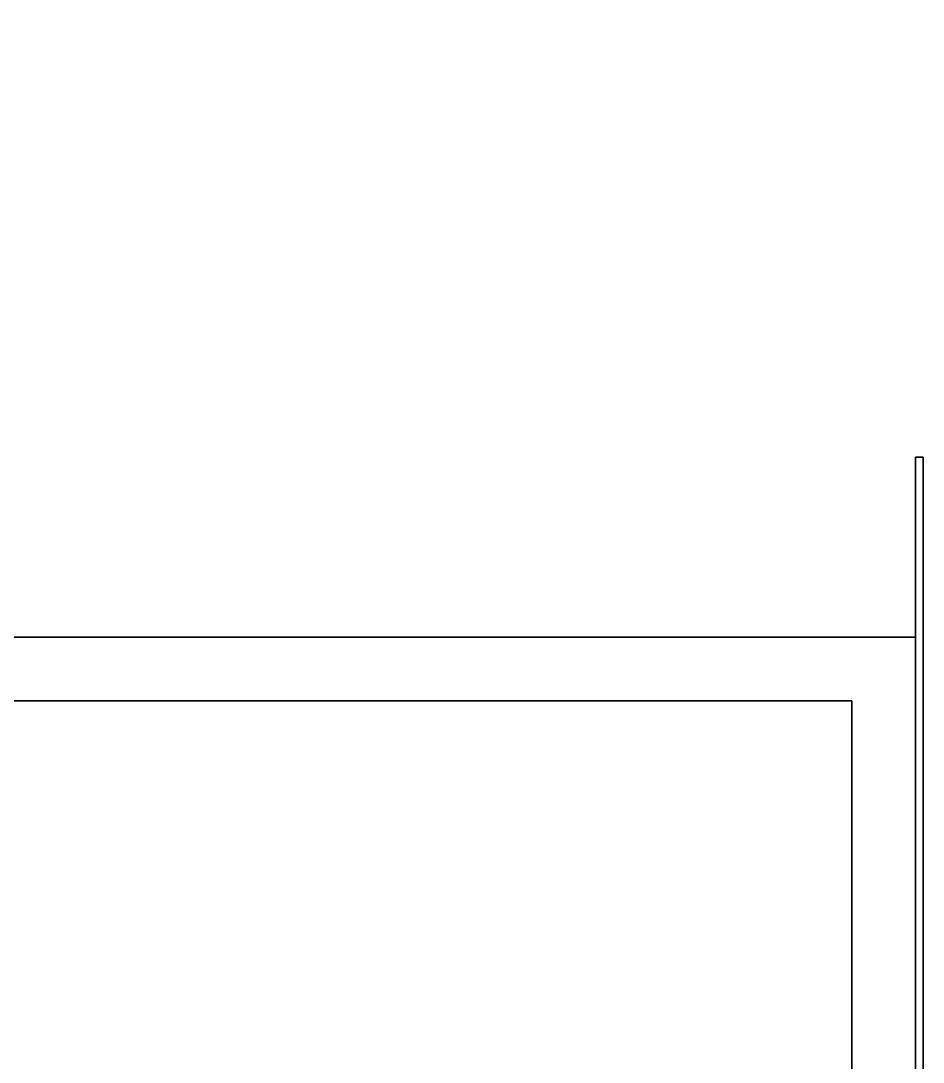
# Model space of a CAD drawing. Extents: x 0 to 4257, y -4384 to 0.
# Drawn here: x 2128 to 4257, y -2456 to 0 of the extents above; entities that cross this region are included whole.
import ezdxf

# ---------------------------------------------------------------- set-up
doc = ezdxf.new("R2010")
doc.units = 0
for name, color, linetype in [('LAYER0', 7, 'CONTINUOUS'), ('LAYER1', 7, 'CONTINUOUS'), ('LAYER386', 7, 'CONTINUOUS'), ('LAYER387', 7, 'CONTINUOUS')]:
    doc.layers.add(name, color=color, linetype=linetype)

msp = doc.modelspace()

# ---------------------------------------------------------------- linework, layer by layer
at = {"layer": 'LAYER0'}
for points, invisible_edges in [([(0, -4366, 359), (609, -946, 359), (4239, -4366, 359), (0, -4366, 359)], 3), ([(4239, -4366, 364), (0, -946, 364), (0, -4366, 364), (4239, -4366, 364)], 1), ([(0, -946, 364), (4239, -4366, 364), (609, -946, 364), (0, -946, 364)], 3), ([(4239, -4366, 359), (609, -946, 359), (1784, -1454, 359), (4239, -4366, 359)], 7), ([(609, -946, 364), (4239, -4366, 364), (1784, -1454, 364), (609, -946, 364)], 7), ([(4239, -4366, 359), (1784, -1454, 359), (4239, -1454, 359), (4239, -4366, 359)], 1), ([(1784, -1454, 364), (4239, -1454, 359), (1784, -1454, 359), (1784, -1454, 364)], 1), ([(4239, -1454, 359), (1784, -1454, 364), (4239, -1454, 364), (4239, -1454, 359)], 1), ([(1784, -1454, 364), (4239, -4366, 364), (4239, -1454, 364), (1784, -1454, 364)], 1), ([(4239, -1454, 359), (4239, -4366, 364), (4239, -4366, 359), (4239, -1454, 359)], 1), ([(4239, -4366, 364), (4239, -1454, 359), (4239, -1454, 364), (4239, -4366, 364)], 1)]:
    msp.add_3dface(points, dxfattribs=dict(at, invisible_edges=invisible_edges))
at = {"layer": 'LAYER1'}
for points, invisible_edges in [([(1634, -1604, 364), (1784, -1454, 364), (4089, -1604, 364), (1634, -1604, 364)], 3), ([(4089, -1604, 364), (1784, -1454, 364), (4239, -1454, 364), (4089, -1604, 364)], 5), ([(1784, -1454, 2700), (4239, -1454, 364), (1784, -1454, 364), (1784, -1454, 2700)], 1), ([(4239, -1454, 364), (1784, -1454, 2700), (4239, -1454, 2700), (4239, -1454, 364)], 1), ([(4239, -4366, 364), (4089, -4216, 364), (4239, -1454, 364), (4239, -4366, 364)], 3), ([(4089, -1604, 364), (4239, -1454, 364), (4089, -4216, 364), (4089, -1604, 364)], 3), ([(4239, -1454, 2700), (4239, -2259, 2457), (4239, -1454, 364), (4239, -1454, 2700)], 3), ([(4239, -1454, 2700), (4239, -3679, 2457), (4239, -2259, 2457), (4239, -1454, 2700)], 5), ([(4239, -4366, 2700), (4239, -3679, 2457), (4239, -1454, 2700), (4239, -4366, 2700)], 3), ([(4239, -2259, 1397), (4239, -1454, 364), (4239, -2259, 2457), (4239, -2259, 1397)], 3), ([(4239, -3679, 1397), (4239, -1454, 364), (4239, -2259, 1397), (4239, -3679, 1397)], 3), ([(4239, -3679, 1397), (4239, -4366, 364), (4239, -1454, 364), (4239, -3679, 1397)], 5), ([(4089, -1604, 2700), (1634, -1604, 364), (4089, -1604, 364), (4089, -1604, 2700)], 1), ([(1634, -1604, 364), (4089, -1604, 2700), (1634, -1604, 2700), (1634, -1604, 364)], 1), ([(4089, -1604, 364), (4089, -2259, 1397), (4089, -1604, 2700), (4089, -1604, 364)], 3), ([(4089, -1604, 364), (4089, -3679, 1397), (4089, -2259, 1397), (4089, -1604, 364)], 5), ([(4089, -4216, 364), (4089, -3679, 1397), (4089, -1604, 364), (4089, -4216, 364)], 3), ([(4089, -2259, 2457), (4089, -1604, 2700), (4089, -2259, 1397), (4089, -2259, 2457)], 3), ([(4089, -3679, 2457), (4089, -1604, 2700), (4089, -2259, 2457), (4089, -3679, 2457)], 3), ([(4089, -3679, 2457), (4089, -4216, 2700), (4089, -1604, 2700), (4089, -3679, 2457)], 5)]:
    msp.add_3dface(points, dxfattribs=dict(at, invisible_edges=invisible_edges))
at = {"layer": 'LAYER386', "invisible_edges": 1}
for points in [[(4239, -1029.22, 1038.73), (4257, -3729.22, 1023.74), (4257, -1029.22, 1023.74), (4239, -1029.22, 1038.73)], [(4257, -3729.22, 1023.74), (4239, -1029.22, 1038.73), (4239, -3729.22, 1038.73), (4257, -3729.22, 1023.74)], [(4257, -1029.22, 1023.74), (4239, -1029.22, 968.74), (4239, -1029.22, 1038.73), (4257, -1029.22, 1023.74)], [(4239, -1029.22, 968.74), (4257, -1029.22, 1023.74), (4257, -1029.22, 968.74), (4239, -1029.22, 968.74)], [(4239, -3729.22, 968.74), (4257, -1029.22, 968.74), (4257, -3729.22, 968.74), (4239, -3729.22, 968.74)], [(4257, -1029.22, 968.74), (4239, -3729.22, 968.74), (4239, -1029.22, 968.74), (4257, -1029.22, 968.74)], [(4239, -1029.22, 1038.73), (4239, -3729.22, 968.74), (4239, -3729.22, 1038.73), (4239, -1029.22, 1038.73)], [(4239, -3729.22, 968.74), (4239, -1029.22, 1038.73), (4239, -1029.22, 968.74), (4239, -3729.22, 968.74)], [(4257, -1029.22, 968.74), (4257, -3729.22, 1023.74), (4257, -3729.22, 968.74), (4257, -1029.22, 968.74)], [(4257, -3729.22, 1023.74), (4257, -1029.22, 968.74), (4257, -1029.22, 1023.74), (4257, -3729.22, 1023.74)]]:
    msp.add_3dface(points, dxfattribs=at)
at = {"layer": 'LAYER387', "invisible_edges": 1}
for points in [[(4239, -1029.22, 1092.73), (4239, -3729.22, 1037.73), (4239, -3729.22, 1092.73), (4239, -1029.22, 1092.73)], [(4239, -3729.22, 1037.73), (4239, -1029.22, 1092.73), (4239, -1029.22, 1037.73), (4239, -3729.22, 1037.73)], [(4257, -1029.22, 1022.74), (4239, -3729.22, 1037.73), (4239, -1029.22, 1037.73), (4257, -1029.22, 1022.74)], [(4239, -3729.22, 1037.73), (4257, -1029.22, 1022.74), (4257, -3729.22, 1022.74), (4239, -3729.22, 1037.73)], [(4239, -1029.22, 1037.73), (4257, -1029.22, 1092.73), (4257, -1029.22, 1022.74), (4239, -1029.22, 1037.73)], [(4257, -1029.22, 1092.73), (4239, -1029.22, 1037.73), (4239, -1029.22, 1092.73), (4257, -1029.22, 1092.73)], [(4257, -3729.22, 1092.73), (4239, -1029.22, 1092.73), (4239, -3729.22, 1092.73), (4257, -3729.22, 1092.73)], [(4239, -1029.22, 1092.73), (4257, -3729.22, 1092.73), (4257, -1029.22, 1092.73), (4239, -1029.22, 1092.73)], [(4257, -1029.22, 1022.74), (4257, -3729.22, 1092.73), (4257, -3729.22, 1022.74), (4257, -1029.22, 1022.74)], [(4257, -3729.22, 1092.73), (4257, -1029.22, 1022.74), (4257, -1029.22, 1092.73), (4257, -3729.22, 1092.73)]]:
    msp.add_3dface(points, dxfattribs=at)

# ---------------------------------------------------------------- meshes
at = {"layer": 'LAYER1'}
mesh = msp.add_polymesh((9, 2), dxfattribs=at)
for k, corner in enumerate([(1634, -150, 2700), (759, -150, 2700), (1634, -1604, 2700), (1634, -150, 2700), (4089, -1604, 2700), (1634, -1604, 2700), (4089, -4216, 2700), (4089, -1604, 2700), (150, -4216, 2700), (4089, -4216, 2700), (150, -1096, 2700), (150, -4216, 2700), (759, -1096, 2700), (150, -1096, 2700), (759, -150, 2700), (759, -1096, 2700), (609, 0, 2700), (609, -946, 2700)]):
    mesh.set_mesh_vertex(divmod(k, 2), corner)

doc.saveas('drawing.dxf')
